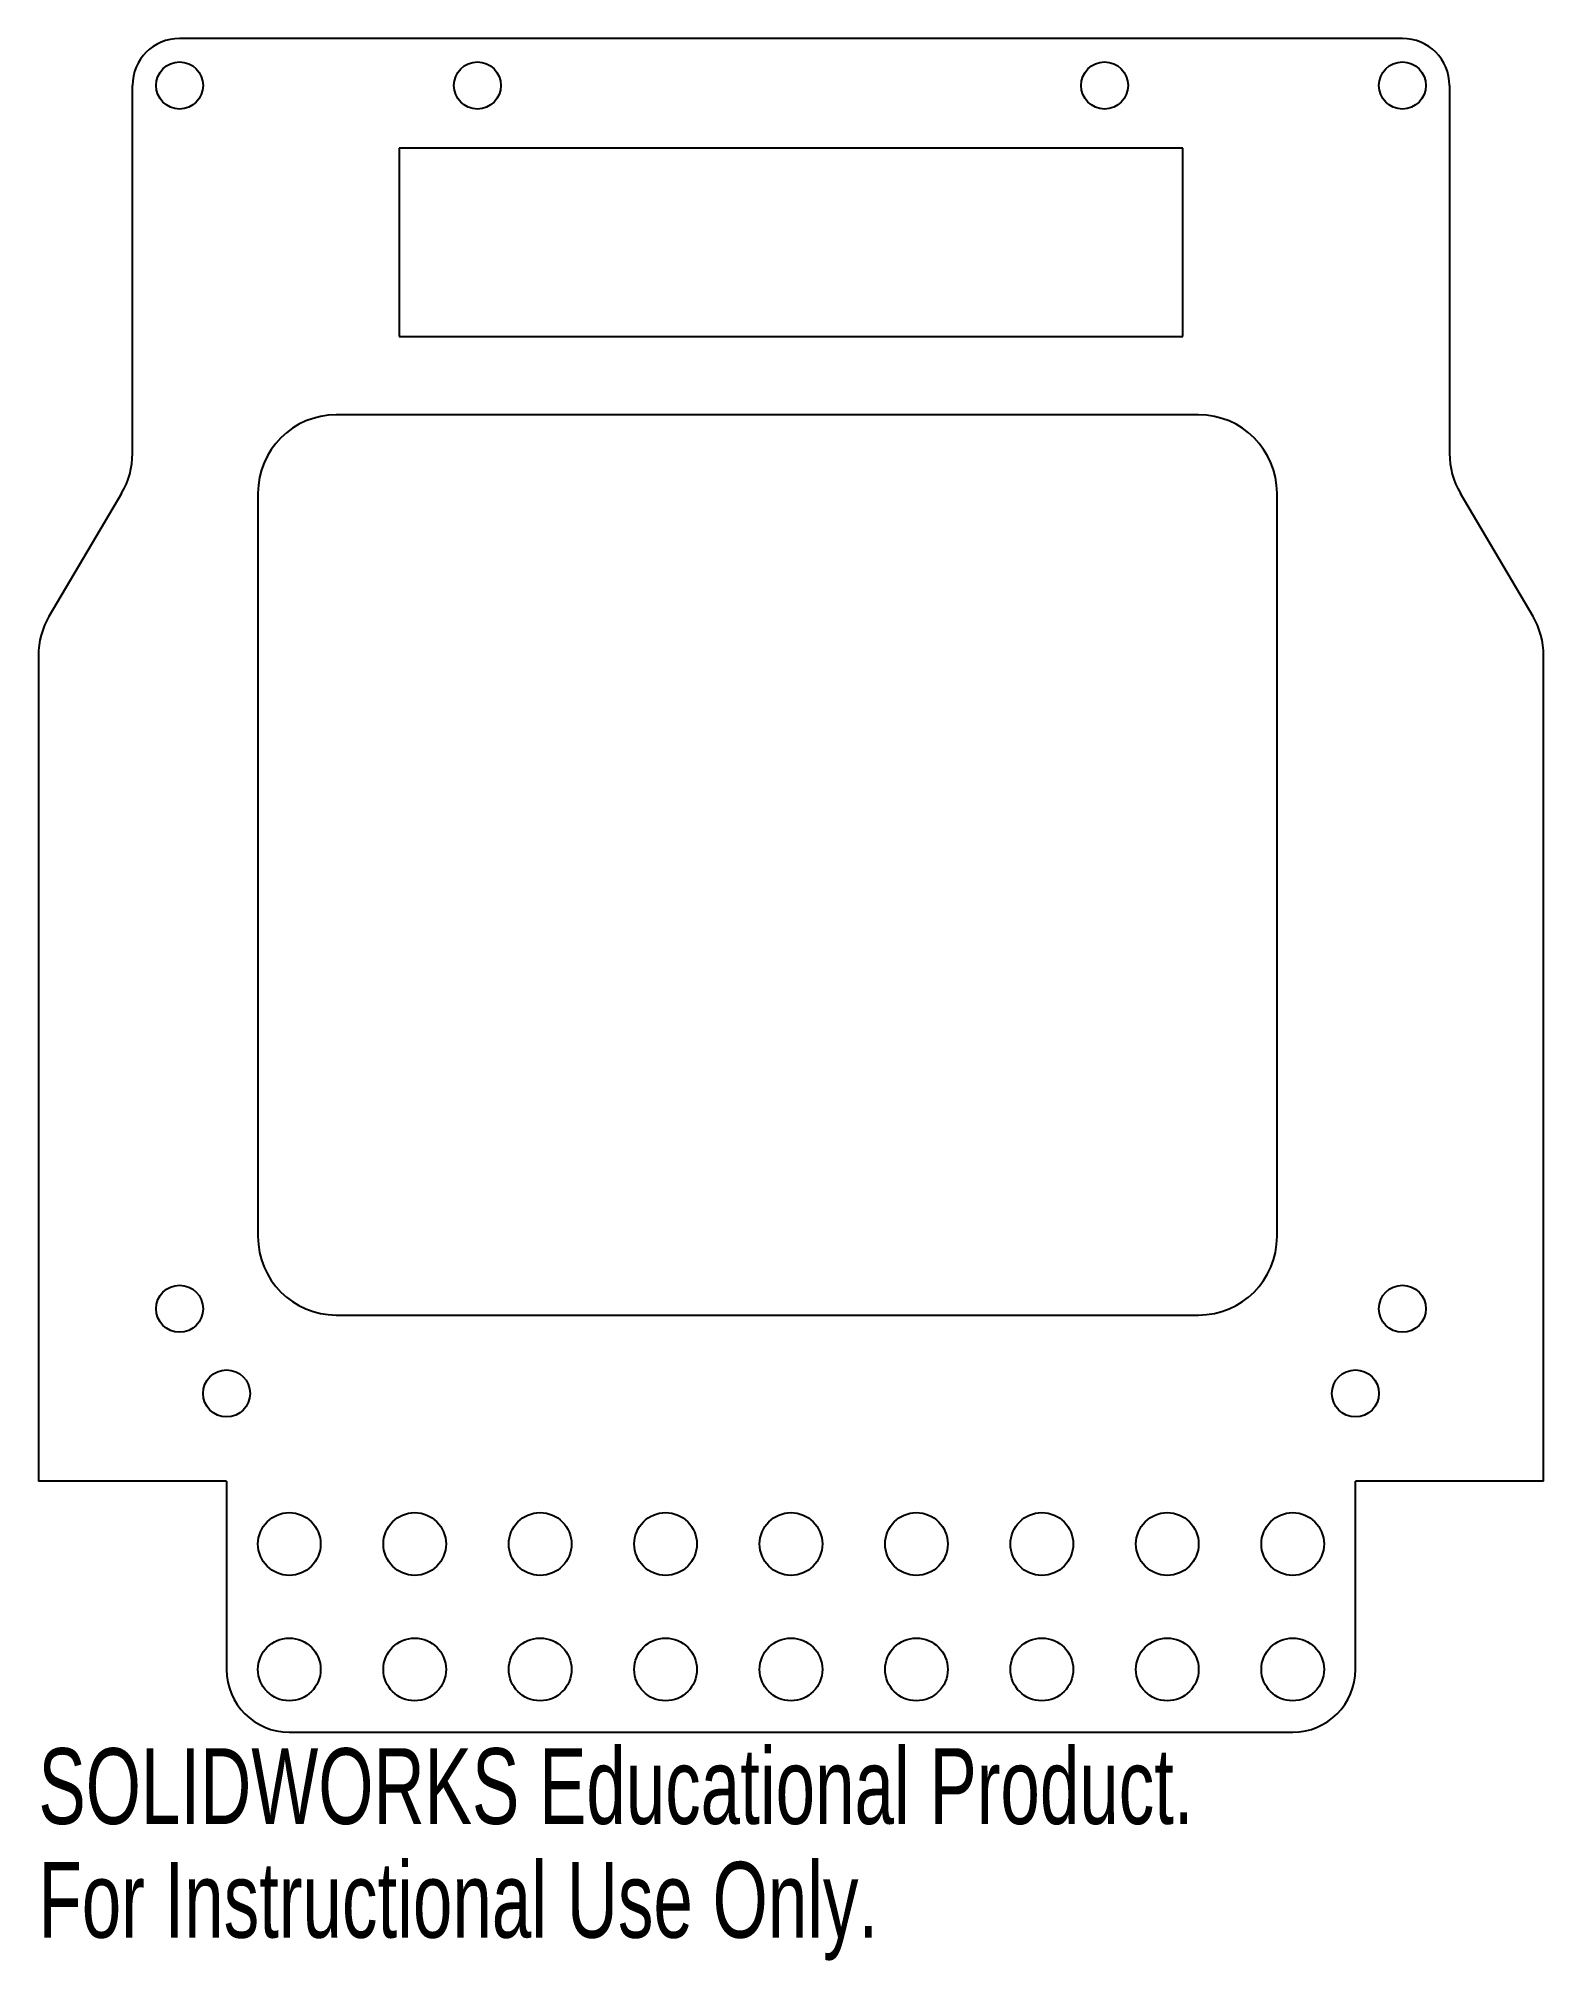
# Model space of a CAD drawing. Header units: millimetres. Extents: x -48 to 48, y -111 to 12.
import ezdxf

# ---------------------------------------------------------------- set-up
doc = ezdxf.new("R2010")
doc.units = ezdxf.units.MM
doc.styles.add('SLDTEXTSTYLE0', font='TXT', dxfattribs={"width": 0.7})

msp = doc.modelspace()

# ---------------------------------------------------------------- linework, layer by layer
at = {"color": 7, "linetype": 'Continuous', "lineweight": 25}
for p, q in [((39, 12), (-39, 12)), ((-42, -14.46), (-42, 9)), ((42, 9), (42, -14.46)), ((25, 5), (-25, 5)), ((-25, 5), (-25, -7)), ((25, -7), (25, 5)), ((-25, -7), (25, -7)), ((26, -12), (-29, -12)), ((-47.31, -24.83), (-42.69, -16.99)), ((-34, -17), (-34, -64.4)), ((31, -64.4), (31, -17)), ((42.69, -16.99), (47.31, -24.83)), ((-48, -27.36), (-48, -80)), ((48, -80), (48, -27.36)), ((-29, -69.4), (26, -69.4)), ((-36, -80), (-48, -80)), ((-36, -80), (-36, -92)), ((36, -92), (36, -80)), ((48, -80), (36, -80)), ((-32, -96), (32, -96))]:
    msp.add_line(p, q, dxfattribs=at)
for centre, radius in [((-39, 9), 1.5), ((-20, 9), 1.5), ((20, 9), 1.5), ((39, 9), 1.5), ((-39, -69), 1.5), ((39, -69), 1.5), ((-36, -74.4), 1.5), ((36, -74.4), 1.5), ((-32, -84), 2), ((-24, -84), 2), ((-16, -84), 2), ((-8, -84), 2), ((0, -84), 2), ((8, -84), 2), ((16, -84), 2), ((24, -84), 2), ((32, -84), 2), ((-32, -92), 2), ((-24, -92), 2), ((-16, -92), 2), ((-8, -92), 2), ((0, -92), 2), ((8, -92), 2), ((16, -92), 2), ((24, -92), 2), ((32, -92), 2)]:
    msp.add_circle(centre, radius, dxfattribs=at)
for centre, radius, start, end in [((-39, 9), 3, 90, 180), ((39, 9), 3, 0, 90), ((-29, -17), 5, 90, 180), ((26, -17), 5, 0, 90), ((-47, -14.46), 5, 329.4874, 0), ((47, -14.46), 5, 180, 210.5126), ((-43, -27.36), 5, 149.4874, 180), ((43, -27.36), 5, 360, 30.5126), ((-29, -64.4), 5, 180, 270), ((26, -64.4), 5, 270, 0), ((-32, -92), 4, 180, 270), ((32, -92), 4, 270, 0)]:
    msp.add_arc(centre, radius, start, end, dxfattribs=at)

# ---------------------------------------------------------------- texts
at = {"color": 7, "linetype": 'Continuous', "char_height": 4.8336, "attachment_point": 1, "style": 'SLDTEXTSTYLE0'}
for s, insert in [('SOLIDWORKS Educational Product.', (-48, -97.02)), ('For Instructional Use Only.', (-48, -104.27))]:
    msp.add_mtext(s, dxfattribs=dict(at, insert=insert))

doc.saveas('drawing.dxf')
